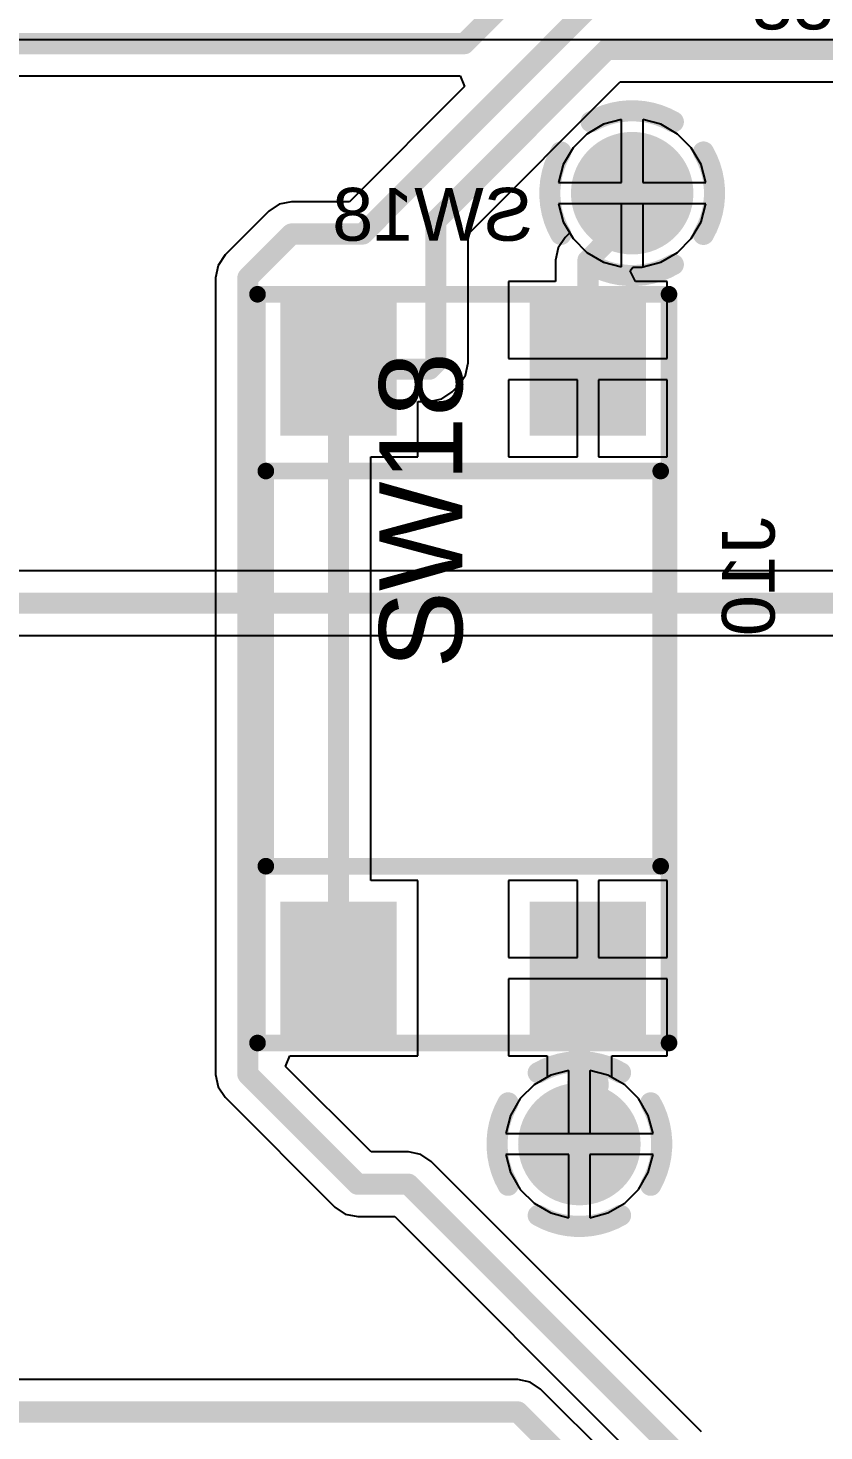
# Model space of a CAD drawing. Header units: inches. Extents: x -8.09 to -2.28, y -0.1 to 6.11.
# Drawn here: x -6.201 to -5.824, y 3.139 to 3.803 of the extents above; entities that cross this region are included whole.
import ezdxf

# ---------------------------------------------------------------- set-up
doc = ezdxf.new("R2010")
doc.units = ezdxf.units.IN
doc.header["$MEASUREMENT"] = 0
for name, color, linetype in [('BottomLayer', 5, 'Continuous'), ('BottomSolder', 6, 'Continuous'), ('InternalPlane1', 76, 'Continuous'), ('InternalPlane2', 16, 'Continuous'), ('Mechanical5', 56, 'Continuous'), ('TopLayer', 1, 'Continuous'), ('TopOverlay', 2, 'Continuous'), ('TopPaste', 8, 'Continuous'), ('TopSolder', 216, 'Continuous'), ('ViaHoleLayer', 16, 'Continuous')]:
    doc.layers.add(name, color=color, linetype=linetype)
doc.styles.add('Arial', font='', dxfattribs={"height": 0.2})
doc.styles.get('Arial').set_extended_font_data('Arial')

# ---------------------------------------------------------------- blocks, each defined once
blk = doc.blocks.new('FP_TL3305AF260QG_MFG_17')
at = {"layer": 'TopLayer'}
for points in [[(-0.17323, 0.08662), (-0.11024, 0.08662), (-0.11024, 0.0315), (-0.17323, 0.0315)], [(0.11024, 0.08662), (0.17323, 0.08662), (0.17323, 0.0315), (0.11024, 0.0315)], [(-0.17323, -0.0315), (-0.11024, -0.0315), (-0.11024, -0.08662), (-0.17323, -0.08662)], [(0.11024, -0.0315), (0.17323, -0.0315), (0.17323, -0.08662), (0.11024, -0.08662)]]:
    blk.add_hatch(color=1, dxfattribs=at).paths.add_polyline_path(points)
at = {"layer": 'TopPaste'}
for points in [[(-0.17323, 0.08662), (-0.11024, 0.08662), (-0.11024, 0.0315), (-0.17323, 0.0315)], [(0.11024, 0.08662), (0.17323, 0.08662), (0.17323, 0.0315), (0.11024, 0.0315)], [(-0.17323, -0.0315), (-0.11024, -0.0315), (-0.11024, -0.08662), (-0.17323, -0.08662)], [(0.11024, -0.0315), (0.17323, -0.0315), (0.17323, -0.08662), (0.11024, -0.08662)]]:
    blk.add_hatch(color=8, dxfattribs=at).paths.add_polyline_path(points)
at = {"layer": 'TopSolder'}
for points in [[(-0.17323, 0.08662), (-0.11024, 0.08662), (-0.11024, 0.0315), (-0.17323, 0.0315)], [(0.11024, 0.08662), (0.17323, 0.08662), (0.17323, 0.0315), (0.11024, 0.0315)], [(-0.17323, -0.0315), (-0.11024, -0.0315), (-0.11024, -0.08662), (-0.17323, -0.08662)], [(0.11024, -0.0315), (0.17323, -0.0315), (0.17323, -0.08662), (0.11024, -0.08662)]]:
    blk.add_hatch(color=216, dxfattribs=at).paths.add_polyline_path(points)
at = {"layer": 'Mechanical5'}
for points in [[(-0.17717, 0.09744, 0.00787, 0.00787, 0), (-0.17717, -0.09744, 0.00787, 0.00787, 0)], [(-0.17717, 0.09744, 0.00787, 0.00787, 0), (0.17717, 0.09744, 0.00787, 0.00787, 0)], [(0.17717, 0.09744, 0.00787, 0.00787, 0), (0.17717, -0.09744, 0.00787, 0.00787, 0)], [(-0.17717, -0.09744, 0.00787, 0.00787, 0), (0.17717, -0.09744, 0.00787, 0.00787, 0)]]:
    blk.add_lwpolyline(points, format="xyseb", dxfattribs=at)
for points in [[(-0.17913, 0.09744, 0.00394, 0.00394, 1), (-0.1752, 0.09744, 0.00394, 0.00394, 1)], [(-0.17913, 0.09744, 0.00394, 0.00394, 1), (-0.1752, 0.09744, 0.00394, 0.00394, 1)], [(0.1752, 0.09744, 0.00394, 0.00394, 1), (0.17913, 0.09744, 0.00394, 0.00394, 1)], [(0.1752, 0.09744, 0.00394, 0.00394, 1), (0.17913, 0.09744, 0.00394, 0.00394, 1)], [(-0.17913, -0.09744, 0.00394, 0.00394, 1), (-0.1752, -0.09744, 0.00394, 0.00394, 1)], [(-0.17913, -0.09744, 0.00394, 0.00394, 1), (-0.1752, -0.09744, 0.00394, 0.00394, 1)], [(0.1752, -0.09744, 0.00394, 0.00394, 1), (0.17913, -0.09744, 0.00394, 0.00394, 1)], [(0.1752, -0.09744, 0.00394, 0.00394, 1), (0.17913, -0.09744, 0.00394, 0.00394, 1)]]:
    blk.add_lwpolyline(points, format="xyseb", close=True, dxfattribs=at)
at = {"layer": 'TopOverlay'}
for points in [[(-0.0935, 0.0935, 0.00787, 0.00787, 0), (-0.0935, -0.0935, 0.00787, 0.00787, 0)], [(-0.0935, 0.0935, 0.00787, 0.00787, 0), (0.0935, 0.0935, 0.00787, 0.00787, 0)], [(0.0935, 0.0935, 0.00787, 0.00787, 0), (0.0935, -0.0935, 0.00787, 0.00787, 0)], [(-0.0935, -0.0935, 0.00787, 0.00787, 0), (0.0935, -0.0935, 0.00787, 0.00787, 0)]]:
    blk.add_lwpolyline(points, format="xyseb", dxfattribs=at)
for points in [[(-0.09547, 0.0935, 0.00394, 0.00394, 1), (-0.09154, 0.0935, 0.00394, 0.00394, 1)], [(-0.09547, 0.0935, 0.00394, 0.00394, 1), (-0.09154, 0.0935, 0.00394, 0.00394, 1)], [(0.09154, 0.0935, 0.00394, 0.00394, 1), (0.09547, 0.0935, 0.00394, 0.00394, 1)], [(0.09154, 0.0935, 0.00394, 0.00394, 1), (0.09547, 0.0935, 0.00394, 0.00394, 1)], [(-0.19193, -0.05906, 0.00984, 0.00984, 1), (-0.20177, -0.05906, 0.00984, 0.00984, 1)], [(-0.20423, -0.05906, 0.00492, 0.00492, 1), (-0.19931, -0.05906, 0.00492, 0.00492, 1)], [(-0.19439, -0.05906, 0.00492, 0.00492, 1), (-0.18947, -0.05906, 0.00492, 0.00492, 1)], [(-0.09547, -0.0935, 0.00394, 0.00394, 1), (-0.09154, -0.0935, 0.00394, 0.00394, 1)], [(-0.09547, -0.0935, 0.00394, 0.00394, 1), (-0.09154, -0.0935, 0.00394, 0.00394, 1)], [(0.09154, -0.0935, 0.00394, 0.00394, 1), (0.09547, -0.0935, 0.00394, 0.00394, 1)], [(0.09154, -0.0935, 0.00394, 0.00394, 1), (0.09547, -0.0935, 0.00394, 0.00394, 1)]]:
    blk.add_lwpolyline(points, format="xyseb", close=True, dxfattribs=at)
at = {"layer": 'Mechanical5', "style": 'Arial'}
blk.add_text('SW18', height=0.03937, dxfattribs=at).set_placement((0, 0.00044))

msp = doc.modelspace()

# ---------------------------------------------------------------- hatches: boundary and pattern name
at = {"layer": 'BottomLayer'}
h = msp.add_hatch(color=5, dxfattribs=at)
edge = h.paths.add_edge_path()
edge.add_arc((-5.915, 3.725), 0.025, 0, 360)
h = msp.add_hatch(color=5, dxfattribs=at)
edge = h.paths.add_edge_path()
edge.add_arc((-5.94, 3.275), 0.025, 0, 360)
at = {"layer": 'BottomSolder'}
h = msp.add_hatch(color=6, dxfattribs=at)
edge = h.paths.add_edge_path()
edge.add_arc((-5.915, 3.725), 0.029, 0, 360)
h = msp.add_hatch(color=6, dxfattribs=at)
edge = h.paths.add_edge_path()
edge.add_arc((-5.94, 3.275), 0.029, 0, 360)
at = {"layer": 'TopLayer'}
h = msp.add_hatch(color=1, dxfattribs=at)
edge = h.paths.add_edge_path()
edge.add_arc((-5.915, 3.725), 0.025, 0, 360)
h = msp.add_hatch(color=1, dxfattribs=at)
edge = h.paths.add_edge_path()
edge.add_arc((-5.94, 3.275), 0.025, 0, 360)
at = {"layer": 'TopSolder'}
h = msp.add_hatch(color=216, dxfattribs=at)
edge = h.paths.add_edge_path()
edge.add_arc((-5.915, 3.725), 0.029, 0, 360)
h = msp.add_hatch(color=216, dxfattribs=at)
edge = h.paths.add_edge_path()
edge.add_arc((-5.94, 3.275), 0.029, 0, 360)
at = {"layer": 'ViaHoleLayer'}
h = msp.add_hatch(color=16, dxfattribs=at)
edge = h.paths.add_edge_path()
edge.add_arc((-5.915, 3.725), 0.014, 0, 360)
h = msp.add_hatch(color=16, dxfattribs=at)
edge = h.paths.add_edge_path()
edge.add_arc((-5.94, 3.275), 0.014, 0, 360)

# ---------------------------------------------------------------- linework, layer by layer
at = {"layer": 'BottomLayer'}
for p, q in [((-6.523, 3.79771), (-5.48133, 3.79771)), ((-5.92, 3.75989), (-5.92851, 3.75761)), ((-5.92, 3.73), (-5.92, 3.75989)), ((-5.90149, 3.75761), (-5.91, 3.75989)), ((-5.91, 3.75989), (-5.91, 3.73)), ((-5.93649, 3.75301), (-5.94301, 3.74649)), ((-5.92851, 3.75761), (-5.93649, 3.75301)), ((-5.89351, 3.75301), (-5.90149, 3.75761)), ((-5.88699, 3.74649), (-5.89351, 3.75301)), ((-5.94301, 3.74649), (-5.94761, 3.73851)), ((-5.88239, 3.73851), (-5.88699, 3.74649)), ((-5.94761, 3.73851), (-5.94989, 3.73)), ((-5.88011, 3.73), (-5.88239, 3.73851)), ((-5.94989, 3.73), (-5.92, 3.73)), ((-5.91, 3.73), (-5.88011, 3.73)), ((-5.92, 3.72), (-5.94989, 3.72)), ((-5.94989, 3.72), (-5.94761, 3.71149)), ((-5.92, 3.69011), (-5.92, 3.72)), ((-5.88011, 3.72), (-5.91, 3.72)), ((-5.91, 3.72), (-5.91, 3.69011)), ((-5.88239, 3.71149), (-5.88011, 3.72)), ((-5.94761, 3.71149), (-5.94301, 3.70351)), ((-5.88699, 3.70351), (-5.88239, 3.71149)), ((-5.94301, 3.70351), (-5.93649, 3.69699)), ((-5.89351, 3.69699), (-5.88699, 3.70351)), ((-5.93649, 3.69699), (-5.92851, 3.69239)), ((-5.92851, 3.69239), (-5.92, 3.69011)), ((-5.91, 3.69011), (-5.90149, 3.69239)), ((-5.90149, 3.69239), (-5.89351, 3.69699)), ((-5.638, 3.54629), (-6.87842, 3.54629)), ((-6.87842, 3.51571), (-5.64433, 3.51571)), ((-5.95351, 3.30761), (-5.96149, 3.30301)), ((-5.945, 3.30989), (-5.95351, 3.30761)), ((-5.945, 3.28), (-5.945, 3.30989)), ((-5.92649, 3.30761), (-5.935, 3.30989)), ((-5.935, 3.30989), (-5.935, 3.28)), ((-5.91851, 3.30301), (-5.92649, 3.30761)), ((-5.96149, 3.30301), (-5.96801, 3.29649)), ((-5.91199, 3.29649), (-5.91851, 3.30301)), ((-5.96801, 3.29649), (-5.97261, 3.28851)), ((-5.90739, 3.28851), (-5.91199, 3.29649)), ((-5.97261, 3.28851), (-5.97489, 3.28)), ((-5.90511, 3.28), (-5.90739, 3.28851)), ((-5.97489, 3.28), (-5.945, 3.28)), ((-5.935, 3.28), (-5.90511, 3.28)), ((-5.945, 3.27), (-5.97489, 3.27)), ((-5.97489, 3.27), (-5.97261, 3.26149)), ((-5.945, 3.24011), (-5.945, 3.27)), ((-5.90511, 3.27), (-5.935, 3.27)), ((-5.935, 3.27), (-5.935, 3.24011)), ((-5.90739, 3.26149), (-5.90511, 3.27)), ((-5.97261, 3.26149), (-5.96801, 3.25351)), ((-5.91199, 3.25351), (-5.90739, 3.26149)), ((-5.96801, 3.25351), (-5.96149, 3.24699)), ((-5.91851, 3.24699), (-5.91199, 3.25351)), ((-5.96149, 3.24699), (-5.95351, 3.24239)), ((-5.92649, 3.24239), (-5.91851, 3.24699)), ((-5.95351, 3.24239), (-5.945, 3.24011)), ((-5.935, 3.24011), (-5.92649, 3.24239))]:
    msp.add_line(p, q, dxfattribs=at)
msp.add_lwpolyline([(-6.91, 3.531, 0.01, 0.01, 0), (-5.638, 3.531, 0.01, 0.01, 0)], format="xyseb", dxfattribs=at)
at = {"layer": 'InternalPlane1'}
for points in [[(-5.9345, 3.75877, 0.01, 0.01, -0.267949), (-5.8955, 3.75877, 0.01, 0.01, 0)], [(-5.94878, 3.7055, 0.01, 0.01, -0.267949), (-5.94878, 3.7445, 0.01, 0.01, 0)], [(-5.88122, 3.7445, 0.01, 0.01, -0.267949), (-5.88122, 3.7055, 0.01, 0.01, 0)], [(-5.8955, 3.69123, 0.01, 0.01, -0.267949), (-5.9345, 3.69123, 0.01, 0.01, 0)], [(-5.9595, 3.30877, 0.01, 0.01, -0.267949), (-5.9205, 3.30877, 0.01, 0.01, 0)], [(-5.97377, 3.2555, 0.01, 0.01, -0.267949), (-5.97377, 3.2945, 0.01, 0.01, 0)], [(-5.90623, 3.2945, 0.01, 0.01, -0.267949), (-5.90623, 3.2555, 0.01, 0.01, 0)], [(-5.9205, 3.24123, 0.01, 0.01, -0.267949), (-5.9595, 3.24123, 0.01, 0.01, 0)]]:
    msp.add_lwpolyline(points, format="xyseb", dxfattribs=at)
for points in [[(-5.937, 3.75877, 0.005, 0.005, 1), (-5.932, 3.75877, 0.005, 0.005, 1)], [(-5.898, 3.75877, 0.005, 0.005, 1), (-5.893, 3.75877, 0.005, 0.005, 1)], [(-5.95127, 3.7445, 0.005, 0.005, 1), (-5.94627, 3.7445, 0.005, 0.005, 1)], [(-5.88373, 3.7445, 0.005, 0.005, 1), (-5.87873, 3.7445, 0.005, 0.005, 1)], [(-5.95127, 3.7055, 0.005, 0.005, 1), (-5.94627, 3.7055, 0.005, 0.005, 1)], [(-5.88373, 3.7055, 0.005, 0.005, 1), (-5.87873, 3.7055, 0.005, 0.005, 1)], [(-5.937, 3.69123, 0.005, 0.005, 1), (-5.932, 3.69123, 0.005, 0.005, 1)], [(-5.898, 3.69123, 0.005, 0.005, 1), (-5.893, 3.69123, 0.005, 0.005, 1)], [(-5.962, 3.30877, 0.005, 0.005, 1), (-5.957, 3.30877, 0.005, 0.005, 1)], [(-5.923, 3.30877, 0.005, 0.005, 1), (-5.918, 3.30877, 0.005, 0.005, 1)], [(-5.97628, 3.2945, 0.005, 0.005, 1), (-5.97128, 3.2945, 0.005, 0.005, 1)], [(-5.90872, 3.2945, 0.005, 0.005, 1), (-5.90372, 3.2945, 0.005, 0.005, 1)], [(-5.97628, 3.2555, 0.005, 0.005, 1), (-5.97128, 3.2555, 0.005, 0.005, 1)], [(-5.90872, 3.2555, 0.005, 0.005, 1), (-5.90372, 3.2555, 0.005, 0.005, 1)], [(-5.962, 3.24123, 0.005, 0.005, 1), (-5.957, 3.24123, 0.005, 0.005, 1)], [(-5.923, 3.24123, 0.005, 0.005, 1), (-5.918, 3.24123, 0.005, 0.005, 1)]]:
    msp.add_lwpolyline(points, format="xyseb", close=True, dxfattribs=at)
at = {"layer": 'InternalPlane2'}
for points in [[(-5.9345, 3.75877, 0.01, 0.01, -0.267949), (-5.8955, 3.75877, 0.01, 0.01, 0)], [(-5.94878, 3.7055, 0.01, 0.01, -0.267949), (-5.94878, 3.7445, 0.01, 0.01, 0)], [(-5.88122, 3.7445, 0.01, 0.01, -0.267949), (-5.88122, 3.7055, 0.01, 0.01, 0)], [(-5.8955, 3.69123, 0.01, 0.01, -0.267949), (-5.9345, 3.69123, 0.01, 0.01, 0)], [(-5.9595, 3.30877, 0.01, 0.01, -0.267949), (-5.9205, 3.30877, 0.01, 0.01, 0)], [(-5.97377, 3.2555, 0.01, 0.01, -0.267949), (-5.97377, 3.2945, 0.01, 0.01, 0)], [(-5.90623, 3.2945, 0.01, 0.01, -0.267949), (-5.90623, 3.2555, 0.01, 0.01, 0)], [(-5.9205, 3.24123, 0.01, 0.01, -0.267949), (-5.9595, 3.24123, 0.01, 0.01, 0)]]:
    msp.add_lwpolyline(points, format="xyseb", dxfattribs=at)
for points in [[(-5.937, 3.75877, 0.005, 0.005, 1), (-5.932, 3.75877, 0.005, 0.005, 1)], [(-5.898, 3.75877, 0.005, 0.005, 1), (-5.893, 3.75877, 0.005, 0.005, 1)], [(-5.95127, 3.7445, 0.005, 0.005, 1), (-5.94627, 3.7445, 0.005, 0.005, 1)], [(-5.88373, 3.7445, 0.005, 0.005, 1), (-5.87873, 3.7445, 0.005, 0.005, 1)], [(-5.95127, 3.7055, 0.005, 0.005, 1), (-5.94627, 3.7055, 0.005, 0.005, 1)], [(-5.88373, 3.7055, 0.005, 0.005, 1), (-5.87873, 3.7055, 0.005, 0.005, 1)], [(-5.937, 3.69123, 0.005, 0.005, 1), (-5.932, 3.69123, 0.005, 0.005, 1)], [(-5.898, 3.69123, 0.005, 0.005, 1), (-5.893, 3.69123, 0.005, 0.005, 1)], [(-5.962, 3.30877, 0.005, 0.005, 1), (-5.957, 3.30877, 0.005, 0.005, 1)], [(-5.923, 3.30877, 0.005, 0.005, 1), (-5.918, 3.30877, 0.005, 0.005, 1)], [(-5.97628, 3.2945, 0.005, 0.005, 1), (-5.97128, 3.2945, 0.005, 0.005, 1)], [(-5.90872, 3.2945, 0.005, 0.005, 1), (-5.90372, 3.2945, 0.005, 0.005, 1)], [(-5.97628, 3.2555, 0.005, 0.005, 1), (-5.97128, 3.2555, 0.005, 0.005, 1)], [(-5.90872, 3.2555, 0.005, 0.005, 1), (-5.90372, 3.2555, 0.005, 0.005, 1)], [(-5.962, 3.24123, 0.005, 0.005, 1), (-5.957, 3.24123, 0.005, 0.005, 1)], [(-5.923, 3.24123, 0.005, 0.005, 1), (-5.918, 3.24123, 0.005, 0.005, 1)]]:
    msp.add_lwpolyline(points, format="xyseb", close=True, dxfattribs=at)
at = {"layer": 'TopLayer'}
for p, q in [((-6.26691, 3.78046), (-5.99652, 3.78046)), ((-5.99652, 3.78046), (-5.99443, 3.77549)), ((-5.99271, 3.70567), (-5.92067, 3.77771)), ((-5.92067, 3.77771), (-5.77924, 3.77771)), ((-5.99443, 3.77549), (-6.04893, 3.72098)), ((-5.92, 3.75989), (-5.92851, 3.75761)), ((-5.92, 3.73), (-5.92, 3.75989)), ((-5.90149, 3.75761), (-5.91, 3.75989)), ((-5.91, 3.75989), (-5.91, 3.73)), ((-5.93649, 3.75301), (-5.94301, 3.74649)), ((-5.92851, 3.75761), (-5.93649, 3.75301)), ((-5.89351, 3.75301), (-5.90149, 3.75761)), ((-5.88699, 3.74649), (-5.89351, 3.75301)), ((-5.94301, 3.74649), (-5.94761, 3.73851)), ((-5.88239, 3.73851), (-5.88699, 3.74649)), ((-5.94761, 3.73851), (-5.94989, 3.73)), ((-5.88011, 3.73), (-5.88239, 3.73851)), ((-5.94989, 3.73), (-5.92, 3.73)), ((-5.91, 3.73), (-5.88011, 3.73)), ((-6.08217, 3.71982), (-6.08713, 3.7165)), ((-6.07631, 3.72098), (-6.08217, 3.71982)), ((-6.04893, 3.72098), (-6.07631, 3.72098)), ((-5.88011, 3.72), (-5.94989, 3.72)), ((-5.94989, 3.72), (-5.94761, 3.71149)), ((-5.88239, 3.71149), (-5.88011, 3.72)), ((-6.08713, 3.7165), (-6.10781, 3.69581)), ((-5.94761, 3.71149), (-5.94458, 3.70623)), ((-5.88699, 3.70351), (-5.88239, 3.71149)), ((-5.99271, 3.64473), (-5.99271, 3.70567)), ((-5.94458, 3.70623), (-5.94676, 3.70405)), ((-5.95007, 3.69908), (-5.95124, 3.69323)), ((-5.94676, 3.70405), (-5.95007, 3.69908)), ((-5.89351, 3.69699), (-5.88699, 3.70351)), ((-6.10781, 3.69581), (-6.11113, 3.69085)), ((-5.95124, 3.69323), (-5.95124, 3.68323)), ((-5.91039, 3.69), (-5.90149, 3.69239)), ((-5.90149, 3.69239), (-5.89351, 3.69699)), ((-6.11113, 3.69085), (-6.11229, 3.685)), ((-6.11229, 3.685), (-6.11229, 3.308)), ((-5.91598, 3.68823), (-5.91465, 3.69)), ((-5.91349, 3.68323), (-5.91598, 3.68823)), ((-5.91465, 3.69), (-5.91039, 3.69)), ((-5.95124, 3.68323), (-5.9735, 3.68323)), ((-5.9735, 3.68323), (-5.9735, 3.64673)), ((-5.89839, 3.68323), (-5.91349, 3.68323)), ((-5.89839, 3.64673), (-5.89839, 3.68323)), ((-5.9735, 3.64673), (-5.93594, 3.64673)), ((-5.93594, 3.64673), (-5.89839, 3.64673)), ((-5.99719, 3.63392), (-5.99387, 3.63888)), ((-5.99387, 3.63888), (-5.99271, 3.64473)), ((-6.00019, 3.63092), (-5.99719, 3.63392)), ((-5.94094, 3.63673), (-5.9735, 3.63673)), ((-5.9735, 3.63673), (-5.9735, 3.60024)), ((-5.94094, 3.60024), (-5.94094, 3.63673)), ((-5.89839, 3.63673), (-5.93094, 3.63673)), ((-5.93094, 3.63673), (-5.93094, 3.60024)), ((-5.89839, 3.60024), (-5.89839, 3.63673)), ((-6.0165, 3.60024), (-6.0165, 3.62644)), ((-6.0165, 3.62644), (-6.011, 3.62644)), ((-6.011, 3.62644), (-6.00515, 3.6276)), ((-6.00515, 3.6276), (-6.00019, 3.63092)), ((-6.03876, 3.39976), (-6.03876, 3.60024)), ((-6.03876, 3.60024), (-6.0165, 3.60024)), ((-5.9735, 3.60024), (-5.94094, 3.60024)), ((-5.93094, 3.60024), (-5.89839, 3.60024)), ((-6.0165, 3.39976), (-6.03876, 3.39976)), ((-6.0165, 3.31677), (-6.0165, 3.39976)), ((-5.94094, 3.39976), (-5.9735, 3.39976)), ((-5.9735, 3.39976), (-5.9735, 3.36327)), ((-5.94094, 3.36327), (-5.94094, 3.39976)), ((-5.89839, 3.39976), (-5.93094, 3.39976)), ((-5.93094, 3.39976), (-5.93094, 3.36327)), ((-5.89839, 3.36327), (-5.89839, 3.39976)), ((-5.9735, 3.36327), (-5.94094, 3.36327)), ((-5.93094, 3.36327), (-5.89839, 3.36327)), ((-5.93594, 3.35327), (-5.9735, 3.35327)), ((-5.9735, 3.35327), (-5.9735, 3.31677)), ((-5.89839, 3.35327), (-5.93594, 3.35327)), ((-5.89839, 3.31677), (-5.89839, 3.35327)), ((-6.07914, 3.31177), (-6.07707, 3.31677)), ((-6.07707, 3.31677), (-6.0165, 3.31677)), ((-5.9735, 3.31677), (-5.95529, 3.31677)), ((-5.95529, 3.31677), (-5.95529, 3.30658)), ((-5.92471, 3.30658), (-5.92471, 3.31677)), ((-5.92471, 3.31677), (-5.89839, 3.31677)), ((-6.11229, 3.308), (-6.11113, 3.30215)), ((-6.03867, 3.27129), (-6.07914, 3.31177)), ((-5.95529, 3.30658), (-5.96149, 3.30301)), ((-5.91851, 3.30301), (-5.92471, 3.30658)), ((-6.11113, 3.30215), (-6.10781, 3.29719)), ((-5.96149, 3.30301), (-5.96801, 3.29649)), ((-5.91199, 3.29649), (-5.91851, 3.30301)), ((-6.10781, 3.29719), (-6.05581, 3.24519)), ((-5.96801, 3.29649), (-5.97261, 3.28851)), ((-5.90739, 3.28851), (-5.91199, 3.29649)), ((-5.97261, 3.28851), (-5.97489, 3.28)), ((-5.90511, 3.28), (-5.90739, 3.28851)), ((-5.97489, 3.28), (-5.90511, 3.28)), ((-6.021, 3.27129), (-6.03867, 3.27129)), ((-6.01515, 3.27013), (-6.021, 3.27129)), ((-6.01019, 3.26681), (-6.01515, 3.27013)), ((-5.88219, 3.13881), (-6.01019, 3.26681)), ((-5.945, 3.27), (-5.97489, 3.27)), ((-5.97489, 3.27), (-5.97261, 3.26149)), ((-5.945, 3.24011), (-5.945, 3.27)), ((-5.90511, 3.27), (-5.935, 3.27)), ((-5.935, 3.27), (-5.935, 3.24011)), ((-5.90739, 3.26149), (-5.90511, 3.27)), ((-5.97261, 3.26149), (-5.96801, 3.25351)), ((-5.91199, 3.25351), (-5.90739, 3.26149)), ((-5.96801, 3.25351), (-5.96149, 3.24699)), ((-5.91851, 3.24699), (-5.91199, 3.25351)), ((-5.96149, 3.24699), (-5.95351, 3.24239)), ((-5.92649, 3.24239), (-5.91851, 3.24699)), ((-6.05581, 3.24519), (-6.05085, 3.24187)), ((-6.05085, 3.24187), (-6.045, 3.24071)), ((-6.045, 3.24071), (-6.02733, 3.24071)), ((-6.02733, 3.24071), (-5.91448, 3.12785)), ((-5.95351, 3.24239), (-5.945, 3.24011)), ((-5.935, 3.24011), (-5.92649, 3.24239)), ((-5.96917, 3.16352), (-6.45677, 3.16352)), ((-5.96332, 3.16236), (-5.96917, 3.16352)), ((-5.95836, 3.15904), (-5.96332, 3.16236)), ((-5.92513, 3.12581), (-5.95836, 3.15904))]:
    msp.add_line(p, q, dxfattribs=at)
for points in [[(-5.99449, 3.79576, 0.01, 0.01, 0), (-5.94224, 3.848, 0.01, 0.01, 0)], [(-6.0426, 3.70569, 0.01, 0.01, 0), (-5.91, 3.83829, 0.01, 0.01, 0)], [(-6.27324, 3.79576, 0.01, 0.01, 0), (-5.99449, 3.79576, 0.01, 0.01, 0)], [(-6.008, 3.712, 0.01, 0.01, 0), (-5.927, 3.793, 0.01, 0.01, 0)], [(-5.927, 3.793, 0.01, 0.01, 0), (-5.77924, 3.793, 0.01, 0.01, 0)], [(-5.915, 3.71418, 0.01, 0.01, 0), (-5.915, 3.725, 0.01, 0.01, 0)], [(-5.93594, 3.69323, 0.01, 0.01, 0), (-5.915, 3.71418, 0.01, 0.01, 0)], [(-6.008, 3.64473, 0.01, 0.01, 0), (-6.008, 3.712, 0.01, 0.01, 0)], [(-6.097, 3.685, 0.01, 0.01, 0), (-6.07631, 3.70569, 0.01, 0.01, 0)], [(-6.07631, 3.70569, 0.01, 0.01, 0), (-6.0426, 3.70569, 0.01, 0.01, 0)], [(-5.93594, 3.64173, 0.01, 0.01, 0), (-5.93594, 3.69323, 0.01, 0.01, 0)], [(-6.097, 3.308, 0.01, 0.01, 0), (-6.097, 3.685, 0.01, 0.01, 0)], [(-6.05406, 3.64173, 0.01, 0.01, 0), (-6.011, 3.64173, 0.01, 0.01, 0)], [(-6.05406, 3.35827, 0.01, 0.01, 0), (-6.05406, 3.64173, 0.01, 0.01, 0)], [(-6.011, 3.64173, 0.01, 0.01, 0), (-6.008, 3.64473, 0.01, 0.01, 0)], [(-5.94, 3.35421, 0.01, 0.01, 0), (-5.93594, 3.35827, 0.01, 0.01, 0)], [(-5.94, 3.275, 0.01, 0.01, 0), (-5.94, 3.35421, 0.01, 0.01, 0)], [(-6.097, 3.308, 0.01, 0.01, 0), (-6.045, 3.256, 0.01, 0.01, 0)], [(-6.045, 3.256, 0.01, 0.01, 0), (-6.021, 3.256, 0.01, 0.01, 0)], [(-6.021, 3.256, 0.01, 0.01, 0), (-5.893, 3.128, 0.01, 0.01, 0)], [(-6.45677, 3.14823, 0.01, 0.01, 0), (-5.96917, 3.14823, 0.01, 0.01, 0)], [(-5.96917, 3.14823, 0.01, 0.01, 0), (-5.93594, 3.115, 0.01, 0.01, 0)]]:
    msp.add_lwpolyline(points, format="xyseb", dxfattribs=at)
for points in [[(-5.99699, 3.79576, 0.005, 0.005, 1), (-5.99199, 3.79576, 0.005, 0.005, 1)], [(-5.99699, 3.79576, 0.005, 0.005, 1), (-5.99199, 3.79576, 0.005, 0.005, 1)], [(-5.9295, 3.793, 0.005, 0.005, 1), (-5.9245, 3.793, 0.005, 0.005, 1)], [(-5.9295, 3.793, 0.005, 0.005, 1), (-5.9245, 3.793, 0.005, 0.005, 1)], [(-5.9175, 3.725, 0.005, 0.005, 1), (-5.9125, 3.725, 0.005, 0.005, 1)], [(-5.9175, 3.71418, 0.005, 0.005, 1), (-5.9125, 3.71418, 0.005, 0.005, 1)], [(-5.9175, 3.71418, 0.005, 0.005, 1), (-5.9125, 3.71418, 0.005, 0.005, 1)], [(-6.0105, 3.712, 0.005, 0.005, 1), (-6.0055, 3.712, 0.005, 0.005, 1)], [(-6.0105, 3.712, 0.005, 0.005, 1), (-6.0055, 3.712, 0.005, 0.005, 1)], [(-6.07881, 3.70569, 0.005, 0.005, 1), (-6.07381, 3.70569, 0.005, 0.005, 1)], [(-6.07881, 3.70569, 0.005, 0.005, 1), (-6.07381, 3.70569, 0.005, 0.005, 1)], [(-6.0451, 3.70569, 0.005, 0.005, 1), (-6.0401, 3.70569, 0.005, 0.005, 1)], [(-6.0451, 3.70569, 0.005, 0.005, 1), (-6.0401, 3.70569, 0.005, 0.005, 1)], [(-5.93844, 3.69323, 0.005, 0.005, 1), (-5.93344, 3.69323, 0.005, 0.005, 1)], [(-5.93844, 3.69323, 0.005, 0.005, 1), (-5.93344, 3.69323, 0.005, 0.005, 1)], [(-6.0995, 3.685, 0.005, 0.005, 1), (-6.0945, 3.685, 0.005, 0.005, 1)], [(-6.0995, 3.685, 0.005, 0.005, 1), (-6.0945, 3.685, 0.005, 0.005, 1)], [(-6.05656, 3.64173, 0.005, 0.005, 1), (-6.05156, 3.64173, 0.005, 0.005, 1)], [(-6.05656, 3.64173, 0.005, 0.005, 1), (-6.05156, 3.64173, 0.005, 0.005, 1)], [(-6.0135, 3.64173, 0.005, 0.005, 1), (-6.0085, 3.64173, 0.005, 0.005, 1)], [(-6.0135, 3.64173, 0.005, 0.005, 1), (-6.0085, 3.64173, 0.005, 0.005, 1)], [(-6.0105, 3.64473, 0.005, 0.005, 1), (-6.0055, 3.64473, 0.005, 0.005, 1)], [(-6.0105, 3.64473, 0.005, 0.005, 1), (-6.0055, 3.64473, 0.005, 0.005, 1)], [(-5.93844, 3.64173, 0.005, 0.005, 1), (-5.93344, 3.64173, 0.005, 0.005, 1)], [(-6.05656, 3.35827, 0.005, 0.005, 1), (-6.05156, 3.35827, 0.005, 0.005, 1)], [(-5.93844, 3.35827, 0.005, 0.005, 1), (-5.93344, 3.35827, 0.005, 0.005, 1)], [(-5.9425, 3.35421, 0.005, 0.005, 1), (-5.9375, 3.35421, 0.005, 0.005, 1)], [(-5.9425, 3.35421, 0.005, 0.005, 1), (-5.9375, 3.35421, 0.005, 0.005, 1)], [(-6.0995, 3.308, 0.005, 0.005, 1), (-6.0945, 3.308, 0.005, 0.005, 1)], [(-6.0995, 3.308, 0.005, 0.005, 1), (-6.0945, 3.308, 0.005, 0.005, 1)], [(-5.9425, 3.275, 0.005, 0.005, 1), (-5.9375, 3.275, 0.005, 0.005, 1)], [(-6.0475, 3.256, 0.005, 0.005, 1), (-6.0425, 3.256, 0.005, 0.005, 1)], [(-6.0475, 3.256, 0.005, 0.005, 1), (-6.0425, 3.256, 0.005, 0.005, 1)], [(-6.0235, 3.256, 0.005, 0.005, 1), (-6.0185, 3.256, 0.005, 0.005, 1)], [(-6.0235, 3.256, 0.005, 0.005, 1), (-6.0185, 3.256, 0.005, 0.005, 1)], [(-5.97167, 3.14823, 0.005, 0.005, 1), (-5.96667, 3.14823, 0.005, 0.005, 1)], [(-5.97167, 3.14823, 0.005, 0.005, 1), (-5.96667, 3.14823, 0.005, 0.005, 1)]]:
    msp.add_lwpolyline(points, format="xyseb", close=True, dxfattribs=at)

# ---------------------------------------------------------------- block references
at = {"rotation": 90}
msp.add_blockref('FP_TL3305AF260QG_MFG_17', (-5.995, 3.5), dxfattribs=at)

# ---------------------------------------------------------------- texts
at = {"layer": 'TopOverlay', "style": 'Arial', "text_generation_flag": 2}
for s, p in [('R53', (-5.79441, 3.8025)), ('SW18', (-5.96197, 3.7025))]:
    msp.add_text(s, height=0.025, dxfattribs=at).set_placement(p)
msp.add_text('J10', height=0.025, rotation=90, dxfattribs=at).set_placement((-5.8475, 3.57166))

doc.saveas('drawing.dxf')
